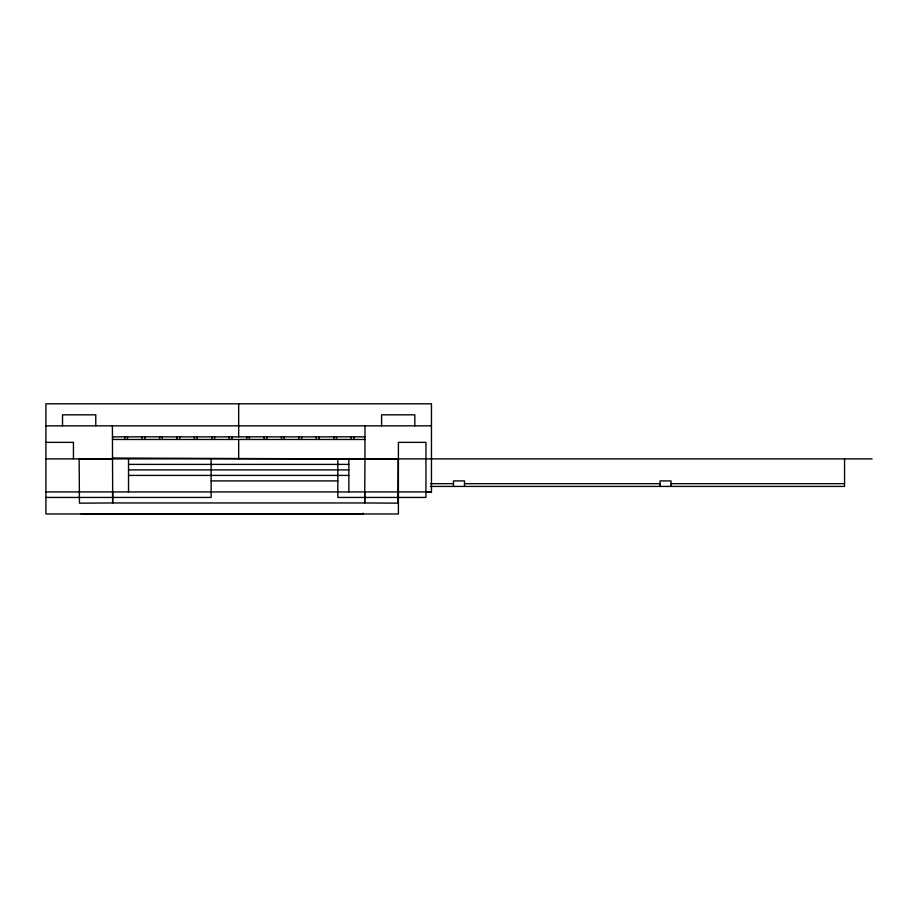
<?xml version="1.0" encoding="UTF-8"?>
<svg xmlns="http://www.w3.org/2000/svg" width="918" height="918" viewBox="0 0 918 918"><rect width="100%" height="100%" fill="white"/><g stroke="black" fill="none" stroke-linecap="round" stroke-linejoin="round"><path stroke-width="1.38" d="M363.161 513.093L363.161 514.195L198.655 513.965M364.962 458.885L364.664 502.949L397.907 503.167L398.217 459.103L364.962 458.885L364.962 425.837M112.398 458.885L79.143 459.103L79.453 503.167L112.696 502.949L112.398 425.837M45.9 425.837L431.46 425.837M364.962 436.853L112.616 436.853L112.616 439.47L364.962 439.47M45.9 442.361L73.44 442.361L73.44 458.885M45.9 458.885L872.1 458.885M128.531 464.393L348.84 464.393M128.531 469.901L348.84 469.901M128.531 475.409L348.84 475.409M211.14 480.917L337.824 480.917M430.657 483.671L453.492 483.671M464.508 483.671L660.042 483.671M671.058 483.671L844.56 483.671M430.335 486.425L844.56 486.425L844.56 458.885M45.9 491.933L431.46 491.933L431.46 403.805L45.9 403.805L45.9 513.965L398.412 513.965L398.412 442.361L425.952 442.361L425.952 497.441L337.824 497.441L337.824 458.885M425.722 491.968L431.46 491.968M45.9 497.441L211.14 497.441L211.14 458.885M81.151 513.965L198.655 514.126M112.317 458.025L366.133 458.989M671.058 486.425L671.058 480.917L660.042 480.917L660.042 486.425M464.508 486.425L464.508 480.917L453.492 480.917L453.492 486.425M414.833 425.837L414.833 414.821L381.59 414.821L381.59 425.837M364.744 491.933L364.744 502.949L112.616 502.949L112.616 491.933M353.889 436.853L353.889 439.47M351.169 436.853L351.169 439.47M348.84 458.885L348.84 491.933M336.47 436.853L336.47 439.47M333.75 436.853L333.75 439.47M319.051 436.853L319.051 439.47M316.331 436.853L316.331 439.47M301.632 436.853L301.632 439.47M298.912 436.853L298.912 439.47M284.224 436.853L284.224 439.47M281.493 436.853L281.493 439.47M266.805 436.853L266.805 439.47M264.086 436.853L264.086 439.47M249.386 436.853L249.386 439.47M246.667 436.853L246.667 439.47M238.68 403.805L238.68 436.853M238.68 439.607L238.68 458.885M231.967 436.853L231.967 439.47M229.248 436.853L229.248 439.47M214.548 436.853L214.548 439.47M211.828 436.853L211.828 439.47M197.141 436.853L197.141 439.47M194.421 436.853L194.421 439.47M179.721 436.853L179.721 439.47M177.002 436.853L177.002 439.47M162.302 436.853L162.302 439.47M159.583 436.853L159.583 439.47M144.883 436.853L144.883 439.47M142.164 436.853L142.164 439.47M128.52 458.885L128.52 491.933M127.476 436.853L127.476 439.47M124.745 436.853L124.745 439.47M95.77 425.837L95.77 414.821L62.527 414.821L62.527 425.837"/></g></svg>
